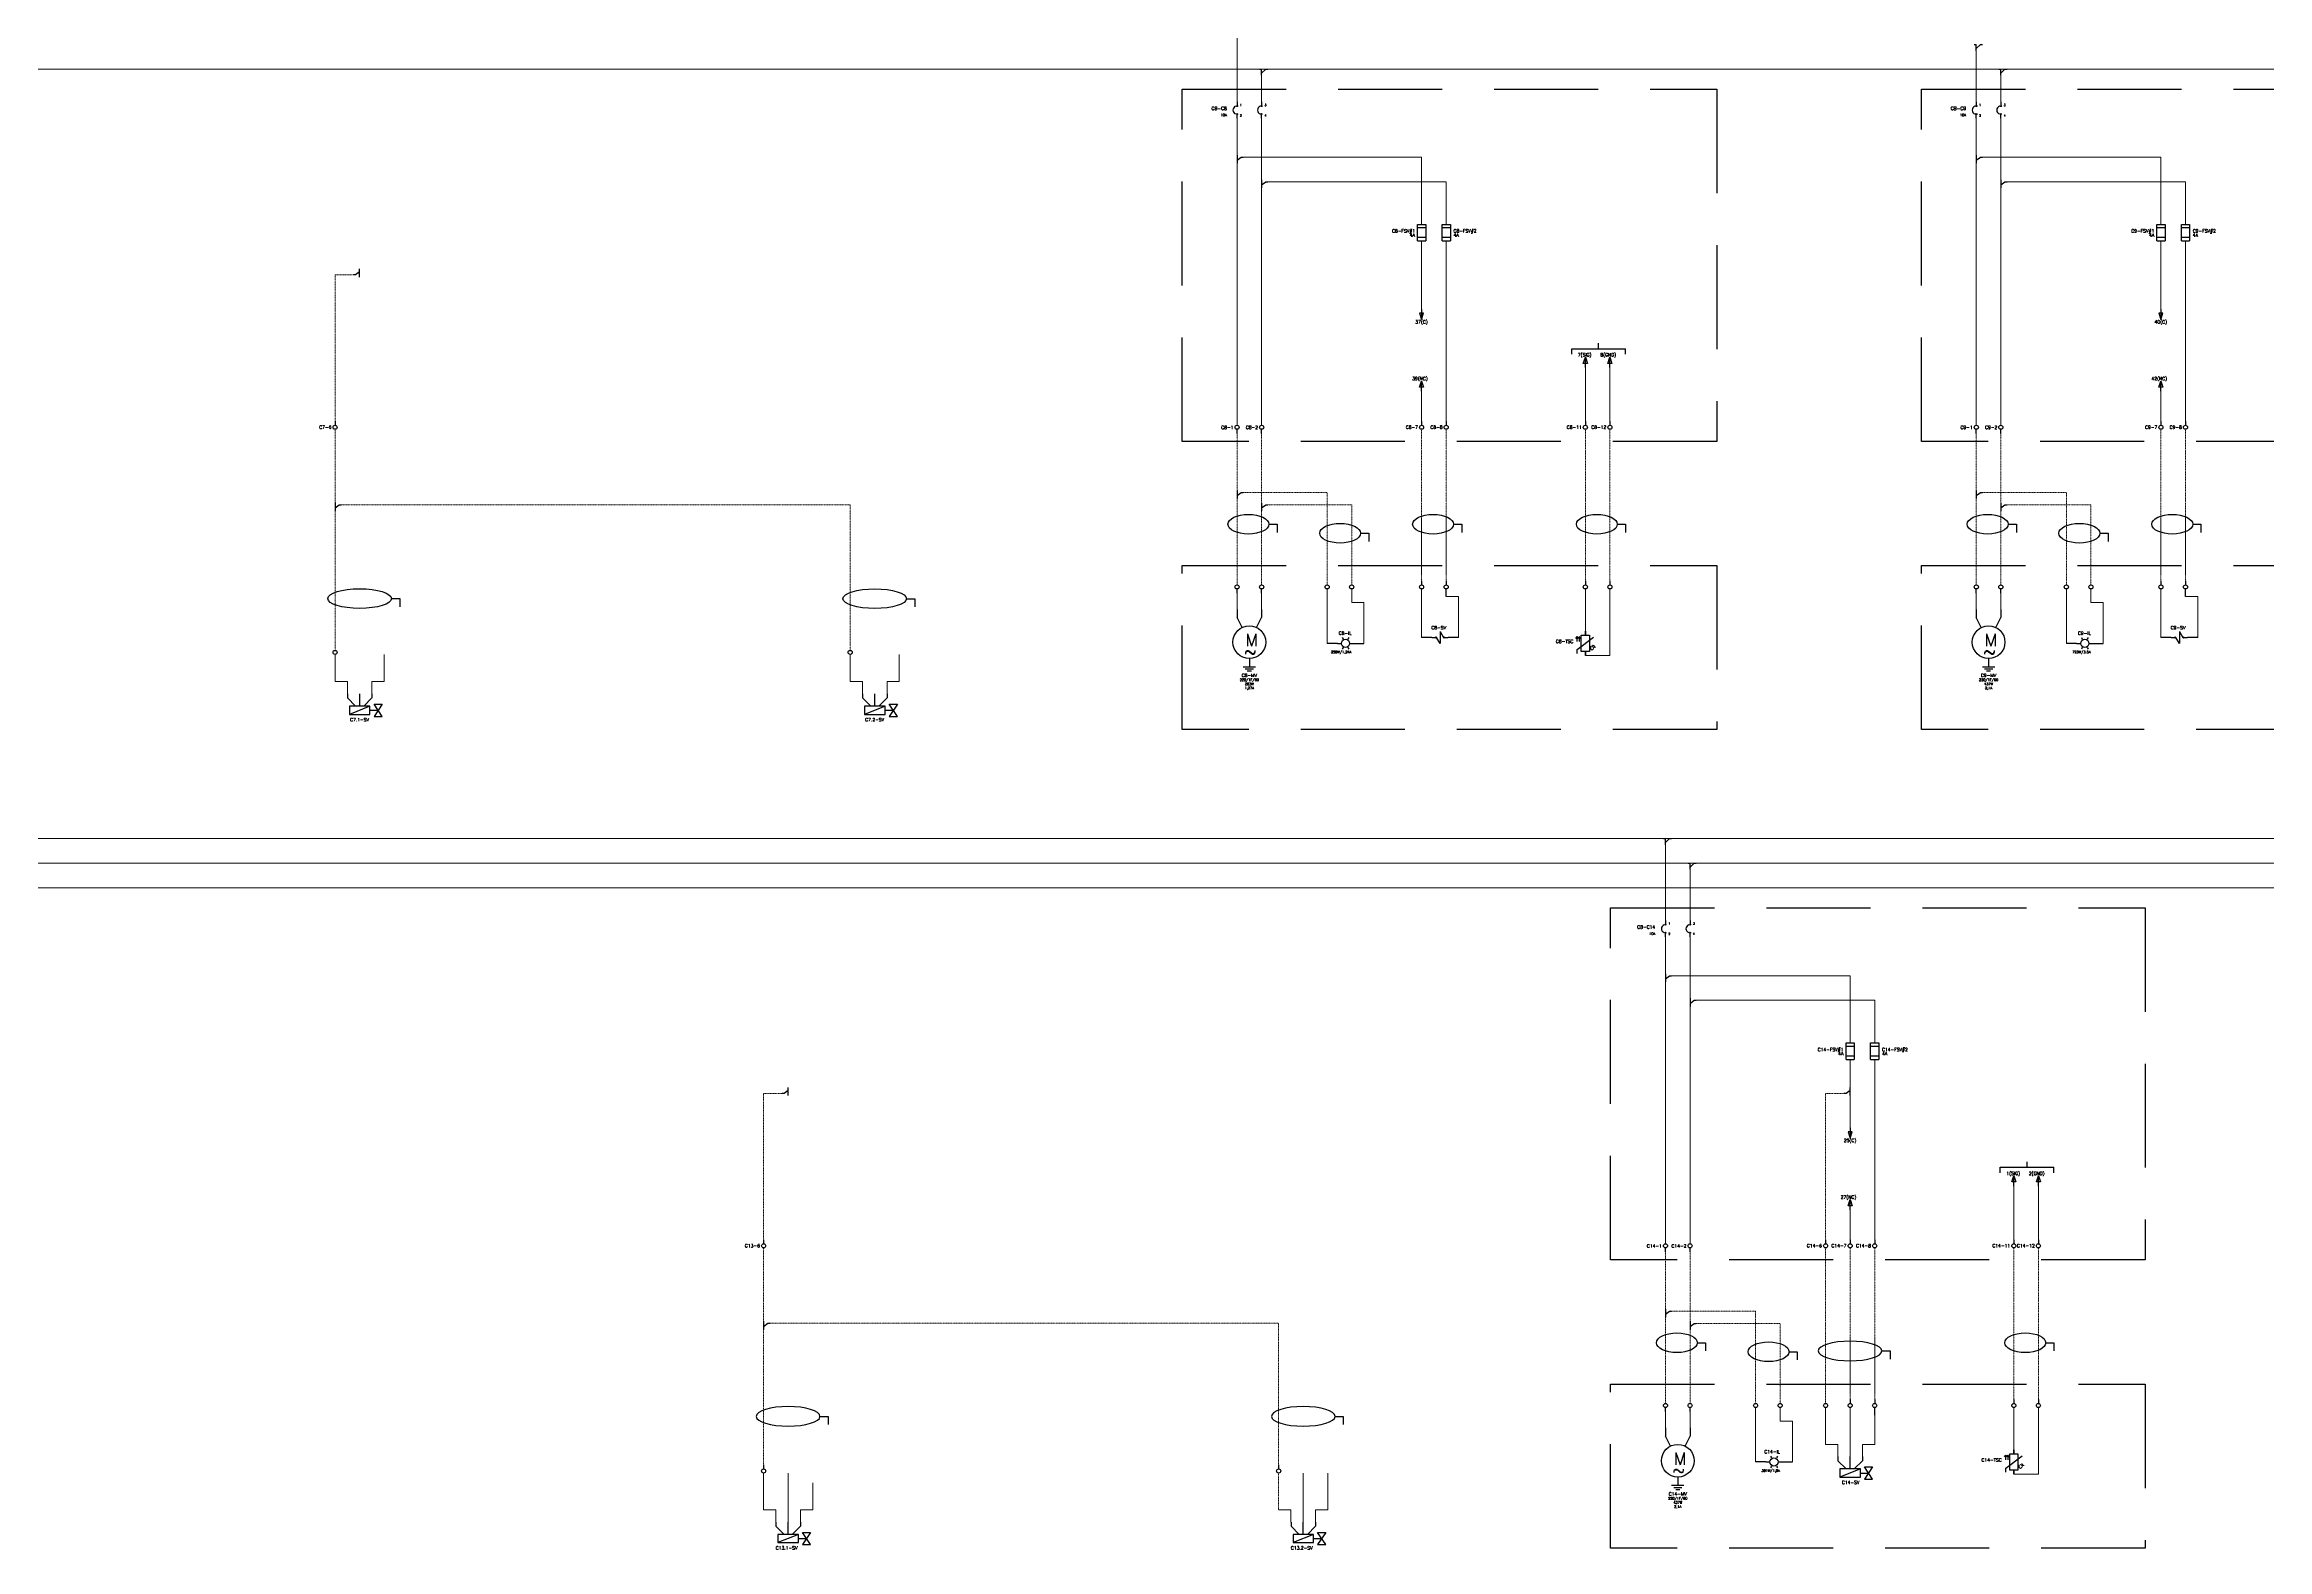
# Model space of a CAD drawing. Header units: inches. Extents: x 75782 to 87231, y -34126 to -18655.
# Drawn here: x 81601 to 84316, y -33127 to -31289 of the extents above; entities that cross this region are included whole.
import ezdxf
from ezdxf.enums import TextEntityAlignment as Align

# ---------------------------------------------------------------- set-up
doc = ezdxf.new("R2010")
doc.units = ezdxf.units.IN
doc.header["$MEASUREMENT"] = 0
doc.linetypes.add('DASHED', pattern=[19.05, 12.7, -6.35])
doc.linetypes.add('EPLANLINE7', pattern=[0])
for name, color, linetype, lineweight in [('A-Cable Belden', 9, 'Continuous', 18), ('A-Cables 220V', 6, 'Continuous', 18), ('SYMBOL', 2, 'Continuous', 25)]:
    doc.layers.add(name, color=color, linetype=linetype, lineweight=lineweight)
doc.styles.get("Standard").update_dxf_attribs({"font": 'ROMANS.SHX'})

# ---------------------------------------------------------------- blocks, each defined once
blk = doc.blocks.new('2F Breaker')
for p, q in [((0, 0), (0, -4.3)), ((30, 0), (30, -4.3)), ((0, -20), (0, -15.7)), ((30, -20), (30, -15.7))]:
    blk.add_line(p, q)
for centre in [(0, -5), (0, -15), (30, -5), (30, -15)]:
    blk.add_circle(centre, 0.653)
for centre in [(0, -10), (30, -10)]:
    blk.add_arc(centre, 5, 110, 250)
for s, p in [('2', (3.6, -17.7)), ('1', (3.6, -5)), ('3', (33.6, -5)), ('4', (33.6, -17.7))]:
    blk.add_text(s, height=2.5).set_placement(p)
at = {"flags": 4}
for tag, height, p in [('FEATURES', 3, (-12.5, -17.5)), ('NAME', 4, (-12.5, -10))]:
    blk.add_attdef(tag, text='', height=height, dxfattribs=at).set_placement(p, align=Align.RIGHT)
blk = doc.blocks.new('2F motor')
for p, q in [((0, 0), (0, -10)), ((30, 0), (30, -10)), ((6.1, -22.1), (0, -10)), ((23.9, -22.1), (30, -10)), ((7.5, -70), (22.5, -70)), ((10, -72.5), (20, -72.5)), ((12.5, -75), (17.5, -75)), ((15, -60), (15, -70))]:
    blk.add_line(p, q)
blk.add_circle((15, -40), 20)
blk.add_text('M', height=15).set_placement((10, -45))
at = {"insert": (8.6, -43.8), "char_height": 15, "width": 78.304, "attachment_point": 1}
blk.add_mtext('{\\Fsimplex|c0;~}', dxfattribs=at)
at = {"flags": 4}
for tag, height, p in [('NAME', 4, (15, -82.5)), ('CURRENT', 3, (15, -97.5)), ('VOLTAJE', 3, (15, -87.5)), ('HP', 3, (15, -92.5))]:
    blk.add_attdef(tag, text='', height=height, dxfattribs=at).set_placement(p, align=Align.CENTER)
blk = doc.blocks.new('derivación a la derecha')
for p, q in [((0, 2.5), (0, -7.5)), ((0, -3.75), (5, 0)), ((5, 0), (7.5, 0))]:
    blk.add_line(p, q)
blk = doc.blocks.new('Temperature sensor')
for p, q in [((-10, -22.5), (10, -7.5)), ((-10, -27.5), (-10, -22.5))]:
    blk.add_line(p, q)
for points in [[(0, 0), (0, 0), (0, -5), (0, -5)], [(-5, -5), (5, -5), (5, -25), (-5, -25)], [(0, -30), (0, -30), (0, -25), (0, -25)]]:
    blk.add_lwpolyline(points, close=True)
at = {"layer": 'SYMBOL', "color": 0, "linetype": 'EPLANLINE7', "lineweight": 25}
for p, q in [((-10.4, -6.5), (-11.9, -8.9)), ((-10.4, -6.5), (-10.4, -12.5)), ((-10.4, -6.5), (-8.9, -8.9)), ((-7.4, -6.5), (-7.4, -12.5))]:
    blk.add_line(p, q, dxfattribs=at)
at = {"layer": 'SYMBOL', "color": 0, "linetype": 'EPLANLINE7', "lineweight": 13}
for p, q in [((-7.4, -6.5), (-8.9, -8.9)), ((-7.4, -6.5), (-5.9, -8.9)), ((-7.4, -12.5), (-7.4, -12.5)), ((-7.4, -12.5), (-7.4, -12.5)), ((6.6, -18.3), (6.6, -21.9)), ((6.6, -21.9), (8.1, -23.1)), ((9.6, -17.1), (8.1, -18.3)), ((8.1, -18.3), (9.6, -19.5)), ((8.1, -23.1), (9.6, -21.9)), ((11.1, -18.3), (9.6, -17.1)), ((9.6, -21.9), (11.1, -18.3)), ((9.6, -19.5), (12.6, -19.5))]:
    blk.add_line(p, q, dxfattribs=at)
at = {"flags": 4}
blk.add_attdef('NAME', text='', height=4, dxfattribs=at).set_placement((-14.8, -14.6), align=Align.RIGHT)
blk = doc.blocks.new('Arrow-down')
for p, q in [((0, 0), (0, -12.5)), ((2.5, -5), (-2.5, -5)), ((-2.5, -5), (0, -12.5)), ((0, -12.5), (2.5, -5))]:
    blk.add_line(p, q)
at = {"flags": 4}
blk.add_attdef('NAME', text='', height=4, dxfattribs=at).set_placement((7.5, -17.5), align=Align.RIGHT)
blk = doc.blocks.new('Arrow-up')
for p, q in [((-2.5, 5), (0, 12.5)), ((2.5, 5), (-2.5, 5)), ((0, 0), (0, 12.5)), ((0, 12.5), (2.5, 5))]:
    blk.add_line(p, q)
at = {"flags": 4}
blk.add_attdef('NAME', text='', height=4, dxfattribs=at).set_placement((7.5, 13.5), align=Align.RIGHT)
blk = doc.blocks.new('Fusible')
at = {"color": 0, "ltscale": 0.1}
for p, q in [((45791, 2917.9), (45791, 2937.9)), ((45791, 2937.9), (45801, 2937.9)), ((45791, 2933.9), (45801, 2933.9)), ((45801, 2937.9), (45801, 2917.9)), ((45801, 2921.9), (45791, 2921.9)), ((45791, 2917.9), (45801, 2917.9))]:
    blk.add_line(p, q, dxfattribs=at)
at = {"flags": 4}
for p in [(45787.9, 2927.9), (45787.9, 2922.9)]:
    blk.add_attdef('NAME', text='', height=4, dxfattribs=at).set_placement(p, align=Align.RIGHT)
blk = doc.blocks.new('fusible1')
at = {"color": 0, "ltscale": 0.1}
for p, q in [((45821, 2917.9), (45821, 2937.9)), ((45821, 2937.9), (45831, 2937.9)), ((45821, 2933.9), (45831, 2933.9)), ((45831, 2937.9), (45831, 2917.9)), ((45831, 2921.9), (45821, 2921.9)), ((45821, 2917.9), (45831, 2917.9))]:
    blk.add_line(p, q, dxfattribs=at)
at = {"flags": 4}
for p in [(45834.9, 2927.9), (45834.9, 2922.9)]:
    blk.add_attdef('NAME', p, '', height=4, dxfattribs=at)
blk = doc.blocks.new('Borne - abajo')
blk.add_line((0, 0), (0, 5))
blk.add_circle((0, 7.5), 2.5)
at = {"flags": 4}
blk.add_attdef('NAME', text='', height=4, dxfattribs=at).set_placement((-4.4, 5.3), align=Align.RIGHT)
blk.add_attdef('#', (4.6, 5.9), '', height=3, dxfattribs=at)
blk = doc.blocks.new('Borne - arriba')
blk.add_line((0, 0), (0, -5))
blk.add_circle((0, -7.5), 2.5)
at = {"flags": 4}
blk.add_attdef('NAME', text='', height=4, dxfattribs=at).set_placement((-4.4, -9.3), align=Align.RIGHT)
blk.add_attdef('#', (4.6, -8.9), '', height=3, dxfattribs=at)
blk = doc.blocks.new('derivación inferior')
for p, q in [((-2.5, 0), (0, 0)), ((0, -7.5), (0, 0)), ((0, -5), (5, 0)), ((5, 0), (7.5, 0))]:
    blk.add_line(p, q)
blk = doc.blocks.new('Solenoid Coil')
for p, q in [((0, 0), (4.3, 0)), ((10, -7.5), (5.7, 0)), ((10, 7.5), (10, -7.5)), ((10, 7.5), (14.3, 0)), ((15.7, 0), (20, 0))]:
    blk.add_line(p, q)
for centre in [(5, 0), (15, 0)]:
    blk.add_circle(centre, 0.704)
at = {"flags": 4}
for tag, height, p in [('NAME', 4, (17.5, 10)), ('PAGE', 3, (15, -17.5))]:
    blk.add_attdef(tag, text='', height=height, dxfattribs=at).set_placement(p, align=Align.RIGHT)
blk = doc.blocks.new('Pilot Light')
for p, q in [((-10, 0), (-5, 0)), ((-4.1, 7.1), (-3, 5.2)), ((4.1, 7.1), (3, 5.2)), ((5, 0), (10, 0)), ((-3, -5.2), (-4.1, -7.1)), ((3, -5.2), (4.1, -7.1))]:
    blk.add_line(p, q)
blk.add_circle((0, 0), 5)
at = {"flags": 4}
for tag, height, p in [('NAME', 4, (7.4, 10.4)), ('COLOR', 3, (7.2, -12.1))]:
    blk.add_attdef(tag, text='', height=height, dxfattribs=at).set_placement(p, align=Align.RIGHT)
blk = doc.blocks.new('AMI-140')
at = {"ltscale": 0.1}
for p, q in [((97291.8, 2.1), (97291.8, -2.9)), ((97306.8, -12.9), (97306.8, 2.1)), ((97321.8, 2.1), (97321.8, -2.9)), ((97291.8, -2.9), (97301.8, -12.9)), ((97294.3, -12.9), (97294.3, -22.9)), ((97319.3, -12.9), (97294.3, -12.9)), ((97319.3, -12.9), (97294.3, -22.9)), ((97294.3, -22.9), (97319.3, -22.9)), ((97321.8, -2.9), (97311.8, -12.9)), ((97319.3, -22.9), (97319.3, -12.9)), ((97319.3, -17.9), (97329.3, -17.9)), ((97324.3, -10.4), (97334.3, -10.4)), ((97334.3, -25.4), (97324.3, -10.4)), ((97334.3, -10.4), (97324.3, -25.4)), ((97324.3, -25.4), (97334.3, -25.4))]:
    blk.add_line(p, q, dxfattribs=at)
at = {"flags": 4}
blk.add_attdef('NAME', text='', height=4, dxfattribs=at).set_placement((97318.2, -31.4), align=Align.RIGHT)

msp = doc.modelspace()

# ---------------------------------------------------------------- linework, layer by layer
at = {"ltscale": 0.1}
for p, q in [((83499, -31660.6), (83499, -31653.8)), ((83466.3, -31667.3), (83466.3, -31660.6)), ((83466.3, -31660.6), (83531.8, -31660.6)), ((83531.8, -31667.3), (83531.8, -31660.6)), ((83096.4, -31874.9), (83106.4, -31874.9)), ((83106.4, -31874.9), (83106.4, -31884.9)), ((83321.9, -31874.9), (83331.9, -31874.9)), ((83321.9, -31874.9), (83331.9, -31874.9)), ((83331.9, -31874.9), (83331.9, -31884.9)), ((83331.9, -31874.9), (83331.9, -31884.9)), ((83521.9, -31874.9), (83531.9, -31874.9)), ((83531.9, -31874.9), (83531.9, -31884.9)), ((83999.3, -31874.9), (84009.3, -31874.9)), ((84009.3, -31874.9), (84009.3, -31884.9)), ((84224.8, -31874.9), (84234.8, -31874.9)), ((84224.8, -31874.9), (84234.8, -31874.9)), ((84234.8, -31874.9), (84234.8, -31884.9)), ((84234.8, -31874.9), (84234.8, -31884.9)), ((83208.4, -31885.9), (83218.4, -31885.9)), ((83218.4, -31885.9), (83218.4, -31895.9)), ((84111.3, -31885.9), (84121.3, -31885.9)), ((84121.3, -31885.9), (84121.3, -31895.9)), ((83312.9, -31963.3), (83312.9, -31954)), ((84215.9, -31963.3), (84215.9, -31954)), ((82024.8, -31965.8), (82034.8, -31965.8)), ((82034.8, -31965.8), (82034.8, -31975.8)), ((82653.9, -31965.9), (82663.9, -31965.9)), ((82663.9, -31965.9), (82663.9, -31975.9)), ((83989.6, -32667.2), (83989.6, -32660.5)), ((83989.6, -32660.5), (84055.1, -32660.5)), ((84022.4, -32660.5), (84022.4, -32653.7)), ((84055.1, -32667.2), (84055.1, -32660.5)), ((83619.7, -32874.8), (83629.7, -32874.8)), ((83629.7, -32874.8), (83629.7, -32884.8)), ((84045.2, -32874.8), (84055.2, -32874.8)), ((84055.2, -32874.8), (84055.2, -32884.8)), ((83731.7, -32885.8), (83741.7, -32885.8)), ((83741.7, -32885.8), (83741.7, -32895.8)), ((83845.2, -32884.8), (83855.2, -32884.8)), ((83845.2, -32884.8), (83855.2, -32884.8)), ((83855.2, -32884.8), (83855.2, -32894.8)), ((83855.2, -32884.8), (83855.2, -32894.8)), ((83836.3, -32963.2), (83836.3, -32953.9)), ((82548.1, -32964.7), (82558.1, -32964.7)), ((82548.1, -32964.7), (82558.1, -32964.7)), ((82558.1, -32964.7), (82558.1, -32974.7)), ((82558.1, -32964.7), (82558.1, -32974.7)), ((83177.3, -32964.7), (83187.3, -32964.7)), ((83177.3, -32964.7), (83187.3, -32964.7)), ((83187.3, -32964.7), (83187.3, -32974.7)), ((83187.3, -32964.7), (83187.3, -32974.7))]:
    msp.add_line(p, q, dxfattribs=at)
for p, q in [((83057.5, -31959), (83057.5, -31954)), ((83087.5, -31959), (83087.5, -31954)), ((83282.9, -31944), (83282.9, -31949)), ((83312.9, -31944), (83312.9, -31949)), ((83482.9, -31944), (83482.9, -31949)), ((83512.9, -31944), (83512.9, -31949)), ((83960.4, -31959), (83960.4, -31954)), ((83990.4, -31959), (83990.4, -31954)), ((84185.9, -31944), (84185.9, -31949)), ((84215.9, -31944), (84215.9, -31949)), ((83180, -32020.5), (83167.5, -32020.5)), ((83200, -32020.5), (83212.5, -32020.5)), ((83295.4, -32013.3), (83282.9, -32013.3)), ((83327.9, -32013.3), (83315.4, -32013.3)), ((84082.9, -32020.5), (84070.4, -32020.5)), ((84102.9, -32020.5), (84115.4, -32020.5)), ((84198.4, -32013.3), (84185.9, -32013.3)), ((84230.9, -32013.3), (84218.4, -32013.3)), ((83580.8, -32958.9), (83580.8, -32953.9)), ((83610.8, -32958.9), (83610.8, -32953.9)), ((83806.3, -32943.9), (83806.3, -32948.9)), ((83836.3, -32943.9), (83836.3, -32948.9)), ((84006.3, -32943.9), (84006.3, -32948.9)), ((84036.3, -32943.9), (84036.3, -32948.9)), ((82479.2, -33023.9), (82479.2, -33028.9)), ((83108.3, -33023.9), (83108.3, -33028.9)), ((83703.3, -33020.4), (83690.8, -33020.4)), ((83723.3, -33020.4), (83735.8, -33020.4))]:
    msp.add_line(p, q)
at = {"linetype": 'DASHED', "ltscale": 10}
for points in [[(82990.4, -31343.5), (83643.4, -31343.5), (83643.4, -31773.8), (82990.4, -31773.8)], [(83893.4, -31343.5), (84546.3, -31343.5), (84546.3, -31773.8), (83893.4, -31773.8)], [(82990.4, -31925.4), (83643.4, -31925.4), (83643.4, -32125.7), (82990.4, -32125.7)], [(83893.4, -31925.4), (84546.3, -31925.4), (84546.3, -32125.7), (83893.4, -32125.7)], [(83513.8, -32343.4), (84166.7, -32343.4), (84166.7, -32773.6), (83513.8, -32773.6)], [(83513.8, -32925.3), (84166.7, -32925.3), (84166.7, -33125.6), (83513.8, -33125.6)]]:
    msp.add_lwpolyline(points, close=True, dxfattribs=at)
for centre in [(83057.5, -31951.5), (83087.5, -31951.5), (83167.5, -31951.5), (83197.5, -31951.5), (83282.9, -31951.5), (83282.9, -31951.5), (83282.9, -31951.5), (83312.9, -31951.5), (83312.9, -31951.5), (83312.9, -31951.5), (83482.9, -31951.5), (83512.9, -31951.5), (83960.4, -31951.5), (83990.4, -31951.5), (84070.4, -31951.5), (84100.4, -31951.5), (84185.9, -31951.5), (84185.9, -31951.5), (84185.9, -31951.5), (84215.9, -31951.5), (84215.9, -31951.5), (84215.9, -31951.5), (81955.8, -32031.5), (82585, -32031.5), (83580.8, -32951.4), (83610.8, -32951.4), (83690.8, -32951.4), (83720.8, -32951.4), (83776.3, -32951.4), (83776.3, -32951.4), (83776.3, -32951.4), (83806.3, -32951.4), (83806.3, -32951.4), (83806.3, -32951.4), (83836.3, -32951.4), (83836.3, -32951.4), (83836.3, -32951.4), (84006.3, -32951.4), (84036.3, -32951.4), (82479.2, -33031.4), (83108.3, -33031.4)]:
    msp.add_circle(centre, 2.5)
at = {"ltscale": 0.1}
for centre, major_axis, ratio in [((83071.4, -31874.9), (-25, 0), 0.48), ((83183.4, -31885.9), (-25, 0), 0.48), ((83296.9, -31874.9), (-25, 0), 0.48), ((83496.9, -31874.9), (-25, 0), 0.48), ((83974.3, -31874.9), (-25, 0), 0.48), ((84086.3, -31885.9), (-25, 0), 0.48), ((84199.8, -31874.9), (-25, 0), 0.48), ((81985.8, -31965.8), (-38.9, 0), 0.308382), ((82615, -31965.9), (-38.9, 0), 0.308382), ((83594.7, -32874.8), (-25, 0), 0.48), ((83706.7, -32885.8), (-25, 0), 0.48), ((84020.2, -32874.8), (-25, 0), 0.48)]:
    msp.add_ellipse(centre, major_axis=major_axis, ratio=ratio, dxfattribs=at)
at = {"ltscale": 0.1, "extrusion": (0, 0, -1)}
for centre in [(83806.3, -32884.8), (82509.2, -32964.7), (83138.3, -32964.7)]:
    msp.add_ellipse(centre, major_axis=(38.9, 0), ratio=0.308382, dxfattribs=at)
at = {"layer": 'A-Cable Belden'}
for p, q in [((83482.9, -31754), (83482.9, -31683.5)), ((83512.9, -31683.5), (83512.9, -31754)), ((83482.9, -32008), (83482.9, -31954)), ((83512.9, -31954), (83512.9, -32035.5)), ((83512.9, -32035.5), (83482.9, -32035.5)), ((84006.3, -32753.9), (84006.3, -32683.4)), ((84036.3, -32683.4), (84036.3, -32753.9)), ((84006.3, -33007.9), (84006.3, -32953.9)), ((84036.3, -32953.9), (84036.3, -33035.4)), ((84036.3, -33035.4), (84006.3, -33035.4))]:
    msp.add_line(p, q, dxfattribs=at)
at = {"layer": 'A-Cable Belden', "linetype": 'DASHED', "ltscale": 0.01}
for p, q in [((83482.9, -31759), (83482.9, -31944)), ((83512.9, -31759), (83512.9, -31944)), ((84006.3, -32758.9), (84006.3, -32943.9)), ((84036.3, -32758.9), (84036.3, -32943.9))]:
    msp.add_line(p, q, dxfattribs=at)
at = {"layer": 'A-Cables 220V'}
for p, q in [((83057.5, -31359.1), (83057.5, -31258.9)), ((83960.4, -31359.1), (83960.4, -31289)), ((80193, -31318.9), (86791.7, -31318.9)), ((83087.5, -31359.1), (83087.5, -31318.9)), ((83990.4, -31359.1), (83990.4, -31319)), ((83057.5, -31379.1), (83057.5, -31424.1)), ((83087.5, -31379.1), (83087.5, -31454.1)), ((83960.4, -31379.1), (83960.4, -31424.1)), ((83990.4, -31379.1), (83990.4, -31454.1)), ((83057.5, -31434.1), (83057.5, -31754)), ((83065, -31426.6), (83282.9, -31426.6)), ((83282.9, -31426.6), (83282.9, -31508.7)), ((83960.4, -31434.1), (83960.4, -31754)), ((83967.9, -31426.6), (84185.9, -31426.6)), ((84185.9, -31426.6), (84185.9, -31508.7)), ((83087.5, -31464.1), (83087.5, -31754)), ((83095, -31456.6), (83312.9, -31456.6)), ((83312.9, -31456.6), (83312.9, -31508.7)), ((83990.4, -31464.1), (83990.4, -31754)), ((83997.9, -31456.6), (84215.9, -31456.6)), ((84215.9, -31456.6), (84215.9, -31508.7)), ((83282.9, -31528.7), (83282.9, -31612.3)), ((83312.9, -31528.7), (83312.9, -31754)), ((84185.9, -31528.7), (84185.9, -31612.3)), ((84215.9, -31528.7), (84215.9, -31754)), ((83282.9, -31712.5), (83282.9, -31754)), ((84185.9, -31712.5), (84185.9, -31754)), ((83057.5, -31954), (83057.5, -31979)), ((83087.5, -31954), (83087.5, -31979)), ((83167.5, -31954), (83167.5, -32020.5)), ((83197.5, -31954), (83197.5, -31970.5)), ((83282.9, -31954), (83282.9, -32013.3)), ((83960.4, -31954), (83960.4, -31979)), ((83990.4, -31954), (83990.4, -31979)), ((84070.4, -31954), (84070.4, -32020.5)), ((84100.4, -31954), (84100.4, -31970.5)), ((84185.9, -31954), (84185.9, -32013.3)), ((83212.5, -31970.5), (83197.5, -31970.5)), ((83212.5, -32020.5), (83212.5, -31970.5)), ((83327.9, -31963.3), (83312.9, -31963.3)), ((83327.9, -32013.3), (83327.9, -31963.3)), ((84115.4, -31970.5), (84100.4, -31970.5)), ((84115.4, -32020.5), (84115.4, -31970.5)), ((84230.9, -31963.3), (84215.9, -31963.3)), ((84230.9, -32013.3), (84230.9, -31963.3)), ((81955.8, -32034), (81955.8, -32067.2)), ((82015.8, -32034), (82015.8, -32067.2)), ((82585, -32034), (82585, -32067.2)), ((82645, -32034), (82645, -32067.2)), ((81970.8, -32067.2), (81955.8, -32067.2)), ((81970.8, -32082.2), (81970.8, -32067.2)), ((82000.8, -32082.2), (82000.8, -32067.2)), ((82000.8, -32067.2), (82015.8, -32067.2)), ((82600, -32067.2), (82585, -32067.2)), ((82600, -32082.2), (82600, -32067.2)), ((82630, -32082.2), (82630, -32067.2)), ((82630, -32067.2), (82645, -32067.2)), ((80463, -32258.9), (86791.7, -32258.9)), ((83580.8, -32359), (83580.8, -32258.9)), ((80462.8, -32288.9), (86791.7, -32288.9)), ((83610.8, -32359), (83610.8, -32288.9)), ((80462.8, -32318.9), (86791.7, -32318.9)), ((83580.8, -32379), (83580.8, -32424)), ((83610.8, -32379), (83610.8, -32454)), ((83580.8, -32434), (83580.8, -32753.9)), ((83588.3, -32426.5), (83806.3, -32426.5)), ((83806.3, -32426.5), (83806.3, -32508.6)), ((83610.8, -32464), (83610.8, -32753.9)), ((83618.3, -32456.5), (83836.3, -32456.5)), ((83836.3, -32456.5), (83836.3, -32508.6)), ((83806.3, -32528.6), (83806.3, -32612.2)), ((83836.3, -32528.6), (83836.3, -32753.9)), ((83806.3, -32712.4), (83806.3, -32753.9)), ((83580.8, -32953.9), (83580.8, -32978.9)), ((83610.8, -32953.9), (83610.8, -32978.9)), ((83690.8, -32953.9), (83690.8, -33020.4)), ((83720.8, -32953.9), (83720.8, -32970.4)), ((83776.3, -32954), (83776.3, -32998.9)), ((83806.3, -32953.9), (83806.3, -33013.2)), ((83806.3, -32953.9), (83806.3, -33013.2)), ((83806.3, -32953.9), (83806.3, -33020.4)), ((83806.3, -32954), (83806.3, -33002.2)), ((83806.3, -32954), (83806.3, -33002.2)), ((83806.3, -32954), (83806.3, -33020.4)), ((83735.8, -32970.4), (83720.8, -32970.4)), ((83735.8, -33020.4), (83735.8, -32970.4)), ((83806.3, -32965.7), (83806.3, -33013.9)), ((83836.3, -32963.2), (83836.3, -32998.9)), ((83791.3, -32998.9), (83776.3, -32998.9)), ((83791.3, -33013.9), (83791.3, -32998.9)), ((83821.3, -33013.9), (83821.3, -32998.9)), ((83821.3, -32998.9), (83836.3, -32998.9)), ((82479.2, -33033.9), (82479.2, -33078.9)), ((82509.2, -33033.9), (82509.2, -33100.3)), ((83138.3, -33033.9), (83138.3, -33100.3)), ((83168.3, -33033.9), (83168.3, -33078.9)), ((82509.2, -33045.7), (82509.2, -33093.9)), ((82539.2, -33045.7), (82539.2, -33078.9)), ((83138.3, -33045.7), (83138.3, -33093.9)), ((82494.2, -33078.9), (82479.2, -33078.9)), ((82494.2, -33093.9), (82494.2, -33078.9)), ((82524.2, -33093.9), (82524.2, -33078.9)), ((82524.2, -33078.9), (82539.2, -33078.9)), ((83123.3, -33078.9), (83108.3, -33078.9)), ((83123.3, -33093.9), (83123.3, -33078.9)), ((83153.3, -33093.9), (83153.3, -33078.9)), ((83153.3, -33078.9), (83168.3, -33078.9))]:
    msp.add_line(p, q, dxfattribs=at)
at = {"layer": 'A-Cables 220V', "linetype": 'DASHED', "ltscale": 0.01}
for p, q in [((81955.8, -31570.5), (81980.8, -31570.5)), ((81955.8, -31570.5), (81955.8, -31749)), ((81955.8, -31759), (81955.8, -32029)), ((83057.5, -31759), (83057.5, -31949)), ((83087.5, -31759), (83087.5, -31949)), ((83282.9, -31759), (83282.9, -31944)), ((83282.9, -31759), (83282.9, -31949)), ((83312.9, -31759), (83312.9, -31949)), ((83960.4, -31759), (83960.4, -31949)), ((83990.4, -31759), (83990.4, -31949)), ((84185.9, -31759), (84185.9, -31944)), ((84185.9, -31759), (84185.9, -31949)), ((84215.9, -31759), (84215.9, -31949)), ((83167.5, -31836.2), (83065, -31836.2)), ((83167.5, -31836.2), (83167.5, -31949)), ((84070.4, -31836.2), (83967.9, -31836.2)), ((84070.4, -31836.2), (84070.4, -31949)), ((82585, -31851.1), (81963.3, -31851.1)), ((82585, -32029), (82585, -31851.1)), ((83197.5, -31851.2), (83095, -31851.2)), ((83197.5, -31851.2), (83197.5, -31949)), ((83282.9, -31867.8), (83282.9, -31936.9)), ((83312.9, -31867.8), (83312.9, -31936.9)), ((84100.4, -31851.2), (83997.9, -31851.2)), ((84100.4, -31851.2), (84100.4, -31949)), ((84185.9, -31867.8), (84185.9, -31936.9)), ((84215.9, -31867.8), (84215.9, -31936.9)), ((82479.2, -32570.4), (82504.2, -32570.4)), ((82479.2, -32748.9), (82479.2, -32570.4)), ((83776.3, -32570.4), (83801.3, -32570.4)), ((83776.3, -32748.9), (83776.3, -32570.4)), ((82479.2, -32758.9), (82479.2, -33023.9)), ((83580.8, -32758.9), (83580.8, -32948.9)), ((83610.8, -32758.9), (83610.8, -32948.9)), ((83776.3, -32948.9), (83776.3, -32758.9)), ((83806.3, -32758.9), (83806.3, -32943.9)), ((83806.3, -32758.9), (83806.3, -32948.9)), ((83836.3, -32758.9), (83836.3, -32948.9)), ((83108.3, -32851), (82486, -32851)), ((83108.3, -33023.9), (83108.3, -32851)), ((83690.8, -32836.1), (83588.3, -32836.1)), ((83720.8, -32851.1), (83618.3, -32851.1)), ((83690.8, -32836.1), (83690.8, -32948.9)), ((83720.8, -32851.1), (83720.8, -32948.9)), ((83806.3, -32867.7), (83806.3, -32936.8)), ((83836.3, -32867.7), (83836.3, -32936.8)), ((83108.3, -33078.9), (83108.3, -33033.9))]:
    msp.add_line(p, q, dxfattribs=at)

# ---------------------------------------------------------------- block references
for name, p in [('derivación inferior', (83960.4, -31289)), ('derivación inferior', (83087.5, -31318.9)), ('derivación inferior', (83990.4, -31319)), ('derivación a la derecha', (83057.5, -31426.6)), ('derivación a la derecha', (83960.4, -31426.6)), ('derivación a la derecha', (83087.5, -31456.6)), ('derivación a la derecha', (83990.4, -31456.6)), ('derivación a la derecha', (81955.8, -31851.1)), ('derivación a la derecha', (83057.5, -31836.2)), ('derivación a la derecha', (83087.5, -31851.2)), ('derivación a la derecha', (83960.4, -31836.2)), ('derivación a la derecha', (83990.4, -31851.2)), ('derivación inferior', (83580.8, -32258.9)), ('derivación inferior', (83610.8, -32288.9)), ('derivación a la derecha', (83580.8, -32426.5)), ('derivación a la derecha', (83610.8, -32456.5)), ('derivación a la derecha', (82479.2, -32851)), ('derivación a la derecha', (83580.8, -32836.1)), ('derivación a la derecha', (83610.8, -32851.1))]:
    msp.add_blockref(name, p)
ref = msp.add_blockref('2F Breaker', (83057.5, -31359.1))
ref.add_attrib('NAME', 'CB-C8', dxfattribs={"height": 4}).set_placement((83045, -31369.1), align=Align.RIGHT)
ref.add_attrib('FEATURES', '10A', dxfattribs={"height": 3}).set_placement((83045, -31376.6), align=Align.RIGHT)
ref = msp.add_blockref('2F Breaker', (83960.4, -31359.1))
ref.add_attrib('NAME', 'CB-C9', dxfattribs={"height": 4}).set_placement((83947.9, -31369.1), align=Align.RIGHT)
ref.add_attrib('FEATURES', '10A', dxfattribs={"height": 3}).set_placement((83947.9, -31376.6), align=Align.RIGHT)
at = {"color": 0}
ref = msp.add_blockref('Fusible', (37487, -34446.6), dxfattribs=at)
ref.add_attrib('NAME', 'C8-FSV#1', dxfattribs={"height": 4}).set_placement((83274.9, -31518.7), align=Align.RIGHT)
ref.add_attrib('NAME', '4A', dxfattribs={"height": 4}).set_placement((83274.9, -31523.7), align=Align.RIGHT)
ref = msp.add_blockref('fusible1', (37487, -34446.6), dxfattribs=at)
ref.add_attrib('NAME', 'C8-FSV#2', (83321.9, -31518.7), dxfattribs={"height": 4})
ref.add_attrib('NAME', '4A', (83321.9, -31523.7), dxfattribs={"height": 4})
ref = msp.add_blockref('Fusible', (38389.9, -34446.6), dxfattribs=at)
ref.add_attrib('NAME', 'C9-FSV#1', dxfattribs={"height": 4}).set_placement((84177.8, -31518.7), align=Align.RIGHT)
ref.add_attrib('NAME', '4A', dxfattribs={"height": 4}).set_placement((84177.8, -31523.7), align=Align.RIGHT)
ref = msp.add_blockref('fusible1', (38389.9, -34446.6), dxfattribs=at)
ref.add_attrib('NAME', 'C9-FSV#2', (84224.8, -31518.7), dxfattribs={"height": 4})
ref.add_attrib('NAME', '4A', (84224.8, -31523.7), dxfattribs={"height": 4})
at = {"rotation": 180}
for p in [(81985.8, -31570.5), (82509.2, -32570.4), (83806.3, -32570.4)]:
    msp.add_blockref('derivación a la derecha', p, dxfattribs=at)
ref = msp.add_blockref('Arrow-down', (83282.9, -31612.3))
ref.add_attrib('NAME', '37(C)', dxfattribs={"height": 4}).set_placement((83290.4, -31629.8), align=Align.RIGHT)
ref = msp.add_blockref('Arrow-down', (84185.9, -31612.3))
ref.add_attrib('NAME', '40(C)', dxfattribs={"height": 4}).set_placement((84193.4, -31629.8), align=Align.RIGHT)
ref = msp.add_blockref('Arrow-up', (83482.9, -31683.5))
ref.add_attrib('NAME', '7(SIG)', dxfattribs={"height": 4}).set_placement((83490.4, -31670), align=Align.RIGHT)
ref = msp.add_blockref('Arrow-up', (83512.9, -31683.5))
ref.add_attrib('NAME', '8(GND)', dxfattribs={"height": 4}).set_placement((83520.4, -31670), align=Align.RIGHT)
ref = msp.add_blockref('Arrow-up', (83282.9, -31712.5))
ref.add_attrib('NAME', '39(NC)', dxfattribs={"height": 4}).set_placement((83290.4, -31699), align=Align.RIGHT)
ref = msp.add_blockref('Arrow-up', (84185.9, -31712.5))
ref.add_attrib('NAME', '42(NC)', dxfattribs={"height": 4}).set_placement((84193.4, -31699), align=Align.RIGHT)
ref = msp.add_blockref('Borne - arriba', (81955.8, -31749))
ref.add_attrib('NAME', 'C7-6', dxfattribs={"height": 4}).set_placement((81951.4, -31758.4), align=Align.RIGHT)
ref = msp.add_blockref('Borne - abajo', (83057.5, -31764))
ref.add_attrib('NAME', 'C8-1', dxfattribs={"height": 4}).set_placement((83053.1, -31758.7), align=Align.RIGHT)
ref = msp.add_blockref('Borne - abajo', (83087.5, -31764))
ref.add_attrib('NAME', 'C8-2', dxfattribs={"height": 4}).set_placement((83083.1, -31758.7), align=Align.RIGHT)
ref = msp.add_blockref('Borne - arriba', (83282.9, -31749))
ref.add_attrib('NAME', 'C8-7', dxfattribs={"height": 4}).set_placement((83278.5, -31758.4), align=Align.RIGHT)
ref = msp.add_blockref('Borne - arriba', (83312.9, -31749))
ref.add_attrib('NAME', 'C8-8', dxfattribs={"height": 4}).set_placement((83308.5, -31758.4), align=Align.RIGHT)
ref = msp.add_blockref('Borne - arriba', (83482.9, -31749))
ref.add_attrib('NAME', 'C8-11', dxfattribs={"height": 4}).set_placement((83478.5, -31758.4), align=Align.RIGHT)
ref = msp.add_blockref('Borne - arriba', (83512.9, -31749))
ref.add_attrib('NAME', 'C8-12', dxfattribs={"height": 4}).set_placement((83508.5, -31758.4), align=Align.RIGHT)
ref = msp.add_blockref('Borne - abajo', (83960.4, -31764))
ref.add_attrib('NAME', 'C9-1', dxfattribs={"height": 4}).set_placement((83956, -31758.7), align=Align.RIGHT)
ref = msp.add_blockref('Borne - abajo', (83990.4, -31764))
ref.add_attrib('NAME', 'C9-2', dxfattribs={"height": 4}).set_placement((83986, -31758.7), align=Align.RIGHT)
ref = msp.add_blockref('Borne - arriba', (84185.9, -31749))
ref.add_attrib('NAME', 'C9-7', dxfattribs={"height": 4}).set_placement((84181.4, -31758.4), align=Align.RIGHT)
ref = msp.add_blockref('Borne - arriba', (84215.9, -31749))
ref.add_attrib('NAME', 'C9-8', dxfattribs={"height": 4}).set_placement((84211.4, -31758.4), align=Align.RIGHT)
ref = msp.add_blockref('2F motor', (83057.5, -31979))
ref.add_attrib('CURRENT', '1,27A', dxfattribs={"height": 3}).set_placement((83072.5, -32076.5), align=Align.CENTER)
ref.add_attrib('HP', '263W', dxfattribs={"height": 3}).set_placement((83072.5, -32071.5), align=Align.CENTER)
ref.add_attrib('VOLTAJE', '220/1F/60', dxfattribs={"height": 3}).set_placement((83072.5, -32066.5), align=Align.CENTER)
ref.add_attrib('NAME', 'C8-MV', dxfattribs={"height": 4}).set_placement((83072.5, -32061.5), align=Align.CENTER)
ref = msp.add_blockref('2F motor', (83960.4, -31979))
ref.add_attrib('CURRENT', '2,1A', dxfattribs={"height": 3}).set_placement((83975.4, -32076.5), align=Align.CENTER)
ref.add_attrib('HP', '437W', dxfattribs={"height": 3}).set_placement((83975.4, -32071.5), align=Align.CENTER)
ref.add_attrib('VOLTAJE', '220/1F/60', dxfattribs={"height": 3}).set_placement((83975.4, -32066.5), align=Align.CENTER)
ref.add_attrib('NAME', 'C9-MV', dxfattribs={"height": 4}).set_placement((83975.4, -32061.5), align=Align.CENTER)
ref = msp.add_blockref('Pilot Light', (83190, -32020.5))
ref.add_attrib('NAME', 'C8-IL', dxfattribs={"height": 4}).set_placement((83197.4, -32010), align=Align.RIGHT)
ref.add_attrib('COLOR', '258W/1,24A', dxfattribs={"height": 3}).set_placement((83197.2, -32032.5), align=Align.RIGHT)
ref = msp.add_blockref('Solenoid Coil', (83295.4, -32013.3))
ref.add_attrib('NAME', 'C8-SV', dxfattribs={"height": 4}).set_placement((83312.9, -32003.3), align=Align.RIGHT)
ref = msp.add_blockref('Temperature sensor', (83482.9, -32005.5))
ref.add_attrib('NAME', 'C8-TSC', dxfattribs={"height": 4}).set_placement((83468.1, -32020.1), align=Align.RIGHT)
ref = msp.add_blockref('Pilot Light', (84092.9, -32020.5))
ref.add_attrib('NAME', 'C9-IL', dxfattribs={"height": 4}).set_placement((84100.3, -32010), align=Align.RIGHT)
ref.add_attrib('COLOR', '723W/3.5A', dxfattribs={"height": 3}).set_placement((84100.1, -32032.5), align=Align.RIGHT)
ref = msp.add_blockref('Solenoid Coil', (84198.4, -32013.3))
ref.add_attrib('NAME', 'C9-SV', dxfattribs={"height": 4}).set_placement((84215.9, -32003.3), align=Align.RIGHT)
ref = msp.add_blockref('AMI-140', (-15320.9, -32084.3))
ref.add_attrib('NAME', 'C7.1-SV', dxfattribs={"height": 4}).set_placement((81997.3, -32115.7), align=Align.RIGHT)
ref = msp.add_blockref('AMI-140', (-14691.7, -32084.3))
ref.add_attrib('NAME', 'C7.2-SV', dxfattribs={"height": 4}).set_placement((82626.4, -32115.7), align=Align.RIGHT)
ref = msp.add_blockref('2F Breaker', (83580.8, -32359))
ref.add_attrib('NAME', 'CB-C14', dxfattribs={"height": 4}).set_placement((83568.3, -32369), align=Align.RIGHT)
ref.add_attrib('FEATURES', '10A', dxfattribs={"height": 3}).set_placement((83568.3, -32376.5), align=Align.RIGHT)
at = {"color": 0}
ref = msp.add_blockref('Fusible', (38010.3, -35446.5), dxfattribs=at)
ref.add_attrib('NAME', 'C14-FSV#1', dxfattribs={"height": 4}).set_placement((83798.2, -32518.6), align=Align.RIGHT)
ref.add_attrib('NAME', '4A', dxfattribs={"height": 4}).set_placement((83798.2, -32523.6), align=Align.RIGHT)
ref = msp.add_blockref('fusible1', (38010.3, -35446.5), dxfattribs=at)
ref.add_attrib('NAME', 'C14-FSV#2', (83845.2, -32518.6), dxfattribs={"height": 4})
ref.add_attrib('NAME', '4A', (83845.2, -32523.6), dxfattribs={"height": 4})
ref = msp.add_blockref('Arrow-down', (83806.3, -32612.2))
ref.add_attrib('NAME', '25(C)', dxfattribs={"height": 4}).set_placement((83813.8, -32629.7), align=Align.RIGHT)
ref = msp.add_blockref('Arrow-up', (84006.3, -32683.4))
ref.add_attrib('NAME', '1(SIG)', dxfattribs={"height": 4}).set_placement((84013.8, -32669.9), align=Align.RIGHT)
ref = msp.add_blockref('Arrow-up', (84036.3, -32683.4))
ref.add_attrib('NAME', '2(GND)', dxfattribs={"height": 4}).set_placement((84043.8, -32669.9), align=Align.RIGHT)
ref = msp.add_blockref('Arrow-up', (83806.3, -32712.4))
ref.add_attrib('NAME', '27(NC)', dxfattribs={"height": 4}).set_placement((83813.8, -32698.9), align=Align.RIGHT)
ref = msp.add_blockref('Borne - arriba', (82479.2, -32748.9))
ref.add_attrib('NAME', 'C13-6', dxfattribs={"height": 4}).set_placement((82474.7, -32758.3), align=Align.RIGHT)
ref = msp.add_blockref('Borne - abajo', (83580.8, -32763.9))
ref.add_attrib('NAME', 'C14-1', dxfattribs={"height": 4}).set_placement((83576.4, -32758.6), align=Align.RIGHT)
ref = msp.add_blockref('Borne - abajo', (83610.8, -32763.9))
ref.add_attrib('NAME', 'C14-2', dxfattribs={"height": 4}).set_placement((83606.4, -32758.6), align=Align.RIGHT)
ref = msp.add_blockref('Borne - arriba', (83776.3, -32748.9))
ref.add_attrib('NAME', 'C14-6', dxfattribs={"height": 4}).set_placement((83771.8, -32758.3), align=Align.RIGHT)
ref = msp.add_blockref('Borne - arriba', (83806.3, -32748.9))
ref.add_attrib('NAME', 'C14-7', dxfattribs={"height": 4}).set_placement((83801.8, -32758.3), align=Align.RIGHT)
ref = msp.add_blockref('Borne - arriba', (83836.3, -32748.9))
ref.add_attrib('NAME', 'C14-8', dxfattribs={"height": 4}).set_placement((83831.8, -32758.3), align=Align.RIGHT)
ref = msp.add_blockref('Borne - arriba', (84006.3, -32748.9))
ref.add_attrib('NAME', 'C14-11', dxfattribs={"height": 4}).set_placement((84001.8, -32758.3), align=Align.RIGHT)
ref = msp.add_blockref('Borne - arriba', (84036.3, -32748.9))
ref.add_attrib('NAME', 'C14-12', dxfattribs={"height": 4}).set_placement((84031.8, -32758.3), align=Align.RIGHT)
ref = msp.add_blockref('2F motor', (83580.8, -32978.9))
ref.add_attrib('CURRENT', '2,1A', dxfattribs={"height": 3}).set_placement((83595.8, -33076.4), align=Align.CENTER)
ref.add_attrib('HP', '437W', dxfattribs={"height": 3}).set_placement((83595.8, -33071.4), align=Align.CENTER)
ref.add_attrib('VOLTAJE', '220/1F/60', dxfattribs={"height": 3}).set_placement((83595.8, -33066.4), align=Align.CENTER)
ref.add_attrib('NAME', 'C14-MV', dxfattribs={"height": 4}).set_placement((83595.8, -33061.4), align=Align.CENTER)
ref = msp.add_blockref('Pilot Light', (83713.3, -33020.4))
ref.add_attrib('NAME', 'C14-IL', dxfattribs={"height": 4}).set_placement((83720.7, -33009.9), align=Align.RIGHT)
ref.add_attrib('COLOR', '391W/1,9A', dxfattribs={"height": 3}).set_placement((83720.5, -33032.4), align=Align.RIGHT)
ref = msp.add_blockref('AMI-140', (-13500.5, -33016))
ref.add_attrib('NAME', 'C14-SV', dxfattribs={"height": 4}).set_placement((83817.7, -33047.4), align=Align.RIGHT)
ref = msp.add_blockref('Temperature sensor', (84006.3, -33005.4))
ref.add_attrib('NAME', 'C14-TSC', dxfattribs={"height": 4}).set_placement((83991.4, -33020), align=Align.RIGHT)
ref = msp.add_blockref('AMI-140', (-14797.6, -33096))
ref.add_attrib('NAME', 'C13.1-SV', dxfattribs={"height": 4}).set_placement((82520.6, -33127.4), align=Align.RIGHT)
ref = msp.add_blockref('AMI-140', (-14168.4, -33096))
ref.add_attrib('NAME', 'C13.2-SV', dxfattribs={"height": 4}).set_placement((83149.8, -33127.4), align=Align.RIGHT)

doc.saveas('drawing.dxf')
